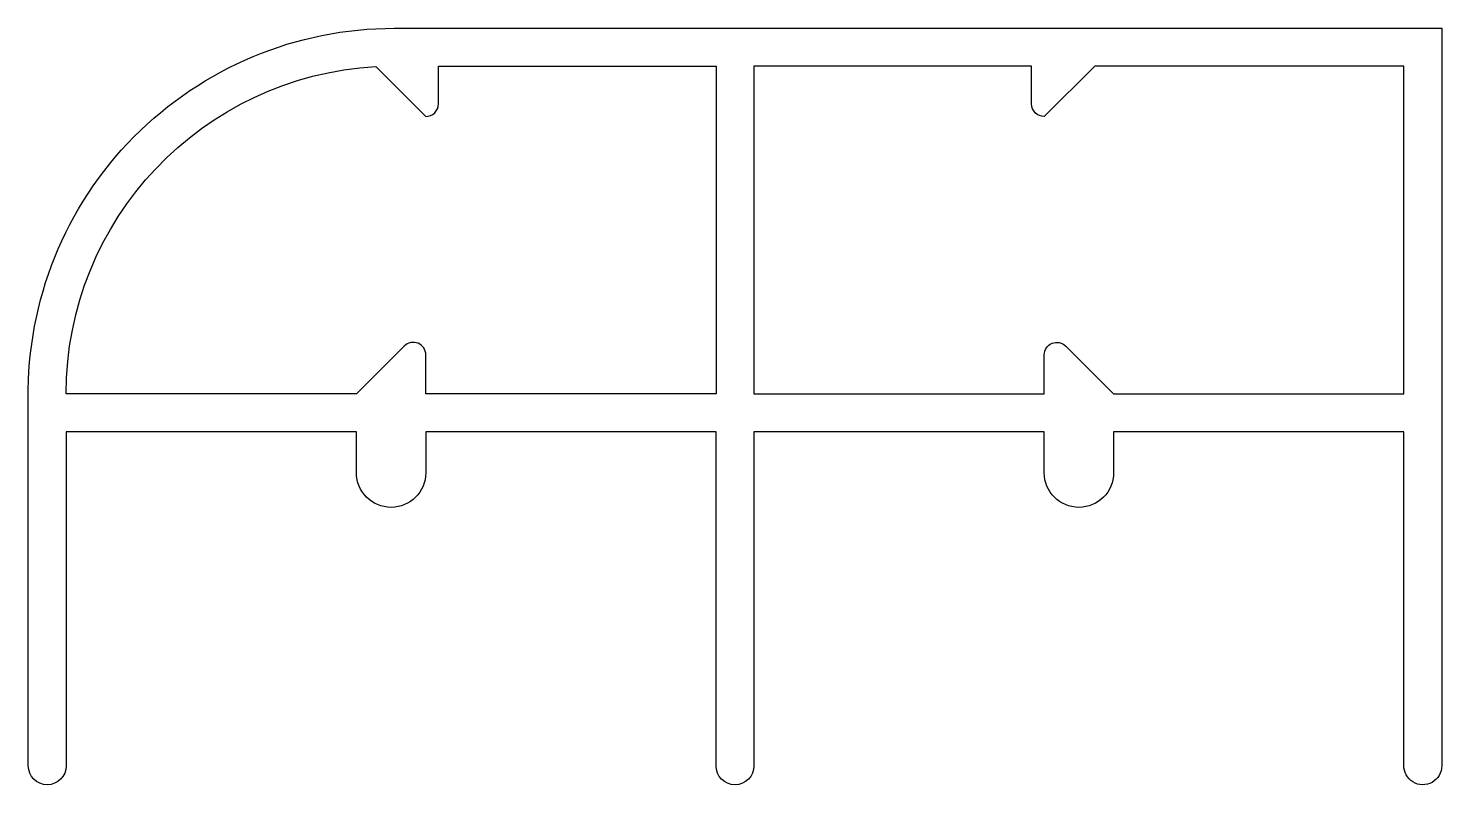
# Model space of a CAD drawing. Extents: x 1412.5 to 1468.5, y -31.1 to -1.1.
import ezdxf

# ---------------------------------------------------------------- set-up
doc = ezdxf.new("R2010")
doc.units = 0
doc.header["$LTSCALE"] = 15
doc.layers.get('0').update_dxf_attribs({"linetype": 'CONTINUOUS'})

msp = doc.modelspace()

# ---------------------------------------------------------------- linework, layer by layer
at = {"ltscale": 0.05}
for points in [[(1412.491, -30.383), (1412.491, -15.818, -0.417896), (1426.991, -1.133), (1468.491, -1.133), (1468.491, -30.383, -1.018338), (1466.991, -30.356), (1466.991, -17.133), (1455.491, -17.133), (1455.491, -18.758, -1), (1452.741, -18.758), (1452.741, -17.133), (1441.241, -17.133), (1441.241, -30.383, -1), (1439.741, -30.383), (1439.741, -17.133), (1428.241, -17.133), (1428.241, -18.758, -1), (1425.491, -18.758), (1425.491, -17.133), (1413.991, -17.133), (1413.991, -30.383, -1), (1412.491, -30.383, -1)], [(1439.741, -2.633), (1439.741, -15.633), (1428.241, -15.633), (1428.241, -14.09, 0.668179), (1427.387, -13.737), (1425.491, -15.633), (1413.991, -15.633, -0.397863), (1426.261, -2.654), (1428.241, -4.633, 0.414214), (1428.741, -4.133), (1428.741, -2.633), (1439.741, -2.633)], [(1441.241, -2.633), (1441.241, -15.633), (1452.741, -15.633), (1452.741, -14.09, -0.668179), (1453.595, -13.737), (1455.491, -15.633), (1466.991, -15.633), (1466.991, -2.633), (1454.741, -2.633), (1452.741, -4.633, -0.414214), (1452.241, -4.133), (1452.241, -2.633), (1441.241, -2.633)]]:
    msp.add_lwpolyline(points, format="xyb", dxfattribs=at)

doc.saveas('drawing.dxf')
